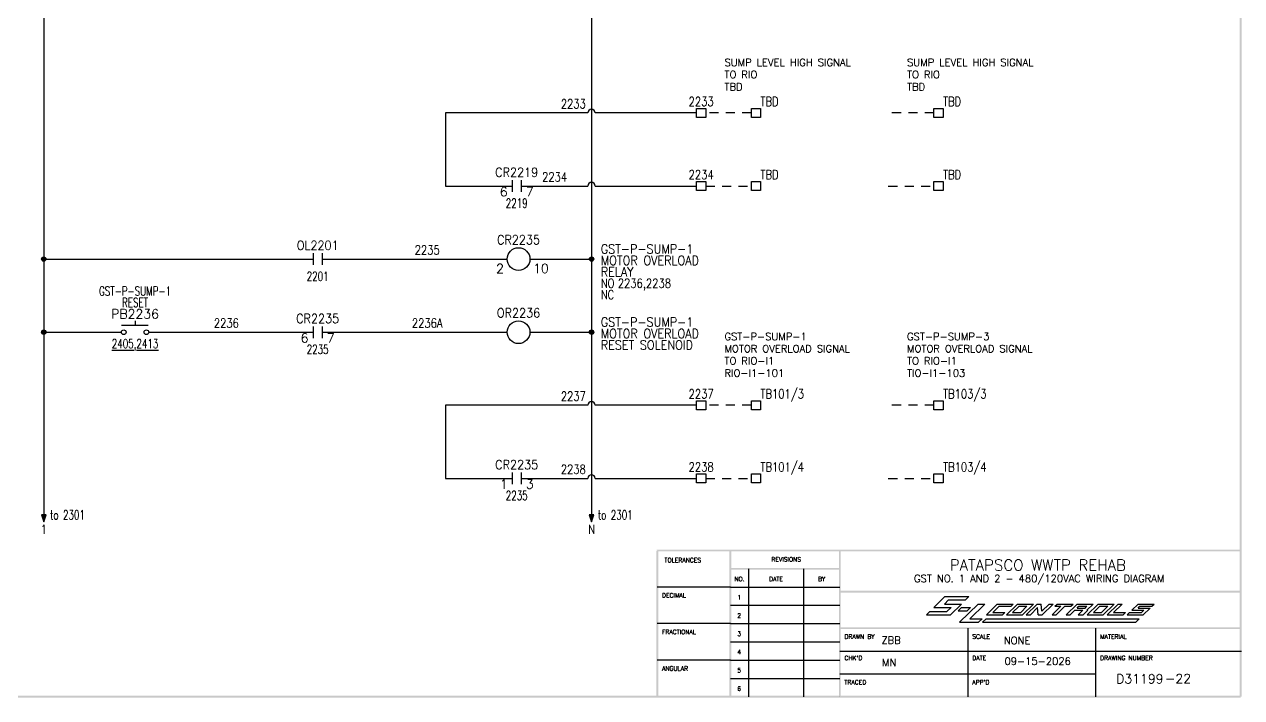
# Model space of a CAD drawing. Header units: inches. Extents: x 0 to 33.9, y 0 to 22.6.
# Drawn here: x 17.23 to 33.9, y 0 to 9.21 of the extents above; entities that cross this region are included whole.
import ezdxf
from ezdxf.enums import TextEntityAlignment as Align

# ---------------------------------------------------------------- set-up
doc = ezdxf.new("R2010")
doc.units = ezdxf.units.IN
doc.header["$MEASUREMENT"] = 0
doc.linetypes.add('HIDDEN2', pattern=[0.1875, 0.125, -0.0625])
for name, color, linetype in [('DESC', 150, 'Continuous'), ('MISC', 7, 'Continuous'), ('SYMS', 7, 'Continuous'), ('TAGS', 150, 'Continuous'), ('TERMS', 123, 'Continuous'), ('WIRENO', 72, 'Continuous'), ('WIREREF', 52, 'Continuous'), ('WIRES', 7, 'Continuous'), ('XREF', 7, 'Continuous'), ('XREFCHILD', 134, 'Continuous')]:
    doc.layers.add(name, color=color, linetype=linetype)
doc.styles.add('ROMANS', font='ROMANS')
doc.styles.get("Standard").update_dxf_attribs({"font": 'romans.shx'})
doc.styles.add('WD', font='romans.shx')

# ---------------------------------------------------------------- blocks, each defined once
blk = doc.blocks.new('LOGO')
at = {"color": 4}
for p, q in [((1.288, 0.284), (1.438, 0.432)), ((1.43, 0.331), (1.485, 0.386)), ((1.438, 0.432), (1.766, 0.432)), ((1.485, 0.386), (1.718, 0.386)), ((1.718, 0.386), (1.766, 0.432)), ((1.185, 0.182), (1.232, 0.229)), ((1.185, 0.182), (1.513, 0.182)), ((1.232, 0.229), (1.466, 0.229)), ((1.288, 0.284), (1.521, 0.284)), ((1.43, 0.331), (1.663, 0.331)), ((1.466, 0.229), (1.521, 0.284)), ((1.513, 0.182), (1.663, 0.331)), ((1.617, 0.237), (1.665, 0.284)), ((1.617, 0.237), (1.74, 0.237)), ((1.638, 0.081), (1.891, 0.331)), ((1.665, 0.284), (1.788, 0.284)), ((1.74, 0.237), (1.788, 0.284)), ((1.78, 0.128), (1.986, 0.331)), ((1.891, 0.331), (1.986, 0.331)), ((1.638, 0.081), (1.898, 0.081)), ((1.78, 0.128), (1.946, 0.128)), ((1.898, 0.081), (1.946, 0.128)), ((1.953, 0.081), (2, 0.128)), ((1.953, 0.081), (4.049, 0.081)), ((2, 0.128), (2.176, 0.128)), ((2.169, 0.128), (4.097, 0.128)), ((4.049, 0.081), (4.097, 0.128))]:
    blk.add_line(p, q, dxfattribs=at)
at = {"color": 6}
for p, q in [((2.005, 0.182), (2.155, 0.331)), ((2.005, 0.182), (2.224, 0.182)), ((2.092, 0.214), (2.179, 0.3)), ((2.092, 0.214), (2.256, 0.214)), ((2.155, 0.331), (2.374, 0.331)), ((2.179, 0.3), (2.343, 0.3)), ((2.224, 0.182), (2.256, 0.214)), ((2.279, 0.182), (2.429, 0.331)), ((2.279, 0.182), (2.498, 0.182)), ((2.343, 0.3), (2.374, 0.331)), ((2.365, 0.214), (2.452, 0.3)), ((2.365, 0.214), (2.475, 0.214)), ((2.429, 0.331), (2.648, 0.331)), ((2.452, 0.3), (2.561, 0.3)), ((2.475, 0.214), (2.561, 0.3)), ((2.498, 0.182), (2.648, 0.331)), ((2.552, 0.182), (2.702, 0.331)), ((2.552, 0.182), (2.607, 0.182)), ((2.607, 0.182), (2.707, 0.282)), ((2.702, 0.331), (2.757, 0.331)), ((2.716, 0.182), (2.707, 0.282)), ((2.716, 0.182), (2.771, 0.182)), ((2.766, 0.232), (2.757, 0.331)), ((2.766, 0.232), (2.866, 0.331)), ((2.771, 0.182), (2.921, 0.331)), ((2.866, 0.331), (2.921, 0.331)), ((2.908, 0.182), (3.026, 0.3)), ((2.908, 0.182), (2.962, 0.182)), ((2.944, 0.3), (2.976, 0.331)), ((2.944, 0.3), (3.026, 0.3)), ((2.962, 0.182), (3.081, 0.3)), ((2.976, 0.331), (3.194, 0.331)), ((3.081, 0.3), (3.163, 0.3)), ((3.099, 0.182), (3.249, 0.331)), ((3.099, 0.182), (3.154, 0.182)), ((3.154, 0.182), (3.217, 0.245)), ((3.163, 0.3), (3.194, 0.331)), ((3.217, 0.245), (3.326, 0.245)), ((3.249, 0.331), (3.468, 0.331)), ((3.249, 0.276), (3.272, 0.3)), ((3.249, 0.276), (3.358, 0.276)), ((3.263, 0.182), (3.326, 0.245)), ((3.263, 0.182), (3.332, 0.182)), ((3.272, 0.3), (3.382, 0.3)), ((3.332, 0.182), (3.395, 0.245)), ((3.358, 0.276), (3.382, 0.3)), ((3.381, 0.245), (3.468, 0.331)), ((3.381, 0.245), (3.395, 0.245)), ((3.386, 0.182), (3.536, 0.331)), ((3.386, 0.182), (3.605, 0.182)), ((3.473, 0.214), (3.559, 0.3)), ((3.473, 0.214), (3.582, 0.214)), ((3.536, 0.331), (3.755, 0.331)), ((3.559, 0.3), (3.669, 0.3)), ((3.582, 0.214), (3.669, 0.3)), ((3.605, 0.182), (3.755, 0.331)), ((3.66, 0.182), (3.81, 0.331)), ((3.66, 0.182), (3.878, 0.182)), ((3.746, 0.214), (3.864, 0.331)), ((3.746, 0.214), (3.91, 0.214)), ((3.81, 0.331), (3.864, 0.331)), ((3.878, 0.182), (3.91, 0.214)), ((3.933, 0.182), (3.965, 0.214)), ((3.933, 0.182), (4.152, 0.182)), ((3.965, 0.214), (4.129, 0.214)), ((3.996, 0.245), (4.083, 0.331)), ((3.996, 0.245), (4.16, 0.245)), ((4.037, 0.245), (4.147, 0.245)), ((4.083, 0.331), (4.302, 0.331)), ((4.083, 0.276), (4.106, 0.3)), ((4.083, 0.276), (4.178, 0.276)), ((4.083, 0.276), (4.247, 0.276)), ((4.106, 0.3), (4.27, 0.3)), ((4.129, 0.214), (4.16, 0.245)), ((4.152, 0.182), (4.247, 0.276)), ((4.27, 0.3), (4.302, 0.331))]:
    blk.add_line(p, q, dxfattribs=at)
blk = doc.blocks.new('S&L Title Block V2')
at = {"color": 2}
for p, q in [((27.15, 1.763), (27.15, 0.012)), ((27.9, 1.763), (27.9, 0.012)), ((26.9, 1.513), (25.9, 1.513)), ((26.9, 1.513), (28.4, 1.513)), ((26.9, 1.263), (28.4, 1.263)), ((26.9, 1.013), (25.9, 1.013)), ((26.9, 1.013), (28.4, 1.013)), ((30.15, 0.95), (30.15, 0.012)), ((31.9, 0.95), (31.9, 0.012)), ((26.9, 0.763), (28.4, 0.763)), ((26.9, 0.513), (25.9, 0.513)), ((26.9, 0.513), (28.4, 0.513)), ((28.4, 0.638), (33.9, 0.638)), ((26.9, 0.263), (28.4, 0.263)), ((28.4, 0.325), (31.9, 0.325)), ((28.4, 0.012), (28.4, 0.012))]:
    blk.add_line(p, q, dxfattribs=at)
for points in [[(33.9, 22.587), (33.875, 22.562), (33.9, 0.012), (33.875, 0.012)], [(25.887, 2.025), (25.912, 2), (33.9, 2.025), (33.9, 2)], [(25.887, 0.012), (25.912, 0.012), (25.887, 2.013), (25.912, 2.013)], [(26.887, 0.012), (26.912, 0.012), (26.887, 2.013), (26.912, 2.013)], [(28.387, 0.012), (28.412, 0.012), (28.387, 2.013), (28.412, 2.013)], [(26.9, 1.775), (26.9, 1.75), (28.4, 1.775), (28.4, 1.75)], [(28.4, 1.463), (28.4, 1.438), (33.9, 1.463), (33.9, 1.438)], [(28.4, 0.963), (28.4, 0.938), (33.9, 0.963), (33.9, 0.938)], [(33.888, 0), (33.888, 0.025), (0, 0), (0.025, 0.025)]]:
    blk.add_trace(points, dxfattribs=at)
at = {"color": 2, "linetype": 'Continuous'}
blk.add_blockref('LOGO', (28.4, 0.95), dxfattribs=at)
at = {"color": 2, "style": 'ROMANS'}
for s, p in [('TOLERANCES', (26.249, 1.851)), ('REVISIONS', (27.665, 1.861)), ('NO.', (27.025, 1.593)), ('DATE', (27.525, 1.593)), ('BY', (28.15, 1.593))]:
    blk.add_text(s, height=0.06, dxfattribs=at).set_placement(p, align=Align.CENTER)
for s, p in [('DECIMAL', (25.964, 1.369)), ('1', (26.995, 1.343)), ('2', (26.995, 1.093)), ('FRACTIONAL', (25.964, 0.869)), ('3', (26.995, 0.843)), ('DRAWN BY', (28.462, 0.806)), ('SCALE', (30.212, 0.806)), ('MATERIAL', (31.962, 0.806)), ('4', (26.995, 0.593)), ("CHK'D", (28.462, 0.513)), ('DATE', (30.212, 0.513)), ('DRAWING NUMBER', (31.962, 0.513)), ('ANGULAR', (25.964, 0.369)), ('5', (26.995, 0.343)), ('TRACED', (28.462, 0.181)), ("APP'D", (30.212, 0.181)), ('6', (26.995, 0.093))]:
    blk.add_text(s, height=0.06, dxfattribs=at).set_placement(p)
blk.add_text('-', height=0.125).set_placement((32.921, 0.2), align=Align.CENTER)
for tag, height, p in [('TITLE#1', 0.15, (31.11, 1.739)), ('TITLE#2', 0.1, (31.129, 1.58))]:
    blk.add_attdef(tag, text='', height=height).set_placement(p, align=Align.CENTER)
for tag, p, height in [('DRAWNBY', (28.968, 0.735), 0.1), ('SCALE', (30.644, 0.731), 0.1), ('CHKBY', (28.975, 0.429), 0.1), ('DATE', (30.653, 0.449), 0.1), ('SH#', (32.993, 0.197), 0.125)]:
    blk.add_attdef(tag, p, '', height=height)
blk.add_attdef('JOB#', text='', height=0.125).set_placement((32.83, 0.195), align=Align.RIGHT)
at = {"flags": 9}
blk.add_attdef('WD_TB', (0, 0), '', height=0.1, dxfattribs=at)
blk = doc.blocks.new('WDDOT')
for radius in [0.03, 0.0187, 0.00929]:
    blk.add_circle((0, 0), radius)
blk = doc.blocks.new('HCR21')
at = {"linetype": 'Continuous'}
for p, q in [((-0.062, 0.08), (-0.062, -0.08)), ((0.062, 0.08), (0.062, -0.08))]:
    blk.add_line(p, q, dxfattribs=at)
at = {"style": 'WD'}
for tag, width, p in [('INST', 0.7, (0, 0.451)), ('LOC', 0.7, (0, 0.281)), ('TAG2', 0.9, (0, 0.125)), ('DESC1', 0.7, (0, -0.449)), ('XREF', 0.7, (0, -0.297)), ('DESC2', 0.7, (0, -0.597)), ('DESC3', 0.7, (0, -0.744))]:
    blk.add_attdef(tag, text='', height=0.125, dxfattribs=dict(at, width=width)).set_placement(p, align=Align.CENTER)
for tag, p, height, flags in [('X4TERM01', (-0.062, 0), 0.0125, 1), ('X1TERM02', (0.062, 0), 0.0125, 1), ('FAMILY', (0.097, 0.053), 0.01, 9), ('CONTACT', (0.097, 0.036), 0.01, 1)]:
    blk.add_attdef(tag, p, '', height=height, dxfattribs=dict(at, flags=flags))
for tag, p in [('X2LINK', (0, 0.125)), ('X8LINK', (0, -0.125))]:
    blk.add_attdef(tag, p, '', height=0.01, dxfattribs=at)
at = {"linetype": 'Continuous', "style": 'WD', "flags": 8}
blk.add_attdef('TERM01', text='', height=0.125, dxfattribs=at).set_placement((-0.125, -0.016), align=Align.TOP_RIGHT)
blk.add_attdef('TERM02', text='', height=0.125, dxfattribs=at).set_placement((0.125, -0.016), align=Align.TOP_LEFT)
blk = doc.blocks.new('HCR1')
blk.add_circle((0, 0), 0.156)
at = {"style": 'WD'}
for tag, width, p in [('INST', 0.7, (0.006, 0.528)), ('LOC', 0.7, (0.006, 0.359)), ('TAG1', 0.9, (0, 0.202))]:
    blk.add_attdef(tag, text='', height=0.125, dxfattribs=dict(at, width=width)).set_placement(p, align=Align.CENTER)
at = {"style": 'WD', "flags": 9}
blk.add_attdef('FAMILY', text='', height=0.01, dxfattribs=at).set_placement((-0.005, 0.17), align=Align.CENTER)
at = {"style": 'WD'}
for tag, p, width in [('DESC1', (1.126, 0.076), 0.9), ('DESC2', (1.126, -0.081), 0.9), ('DESC3', (1.126, -0.237), 0.9), ('XREFNO', (1.359, -0.393), 0.8), ('XREFNC', (1.359, -0.549), 0.8)]:
    blk.add_attdef(tag, p, '', height=0.125, dxfattribs=dict(at, width=width))
at = {"style": 'WD', "flags": 1}
for tag, p in [('X4TERM01', (-0.156, 0)), ('X1TERM02', (0.156, 0))]:
    blk.add_attdef(tag, p, '', height=0.0125, dxfattribs=at)
at = {"linetype": 'Continuous', "style": 'WD', "flags": 9}
blk.add_attdef('ASSYCODE', text='', height=0.01, dxfattribs=at).set_placement((0, 0.125), align=Align.CENTER)
at = {"linetype": 'Continuous', "style": 'WD', "flags": 1}
for tag, p in [('MFG', (0, 0.14)), ('CAT', (0, 0.159))]:
    blk.add_attdef(tag, text='', height=0.01, dxfattribs=at).set_placement(p, align=Align.MIDDLE)
at = {"linetype": 'Continuous', "style": 'WD'}
blk.add_attdef('TERM01', text='', height=0.125, dxfattribs=at).set_placement((-0.2, -0.066), align=Align.TOP_RIGHT)
blk.add_attdef('TERM02', text='', height=0.125, dxfattribs=at).set_placement((0.2, -0.066), align=Align.TOP_LEFT)
at = {"style": 'WD', "width": 0.8, "flags": 8}
for tag, p in [('NO', (1.126, -0.393)), ('NC', (1.126, -0.549))]:
    blk.add_attdef(tag, p, '', height=0.125, dxfattribs=at)
blk = doc.blocks.new('HT0W01')
for p, q in [((-0.062, 0.062), (0.062, 0.062)), ((-0.062, -0.062), (-0.062, 0.062)), ((0.062, 0.062), (0.062, -0.062)), ((0.062, -0.062), (-0.062, -0.062))]:
    blk.add_line(p, q)
at = {"style": 'WD'}
for tag, p, width in [('INST', (0.062, 0.42), 0.7), ('LOC', (0.062, 0.25), 0.7), ('DESC1', (0.05, -0.385), 0.8)]:
    blk.add_attdef(tag, p, '', height=0.125, dxfattribs=dict(at, width=width))
at = {"linetype": 'Continuous', "style": 'WD', "width": 0.8, "flags": 8}
blk.add_attdef('WIRENO', text='', height=0.125, dxfattribs=at).set_placement((0, 0.094), align=Align.CENTER)
at = {"style": 'WD', "flags": 1}
for tag, p, height in [('X4TERM01', (-0.062, 0), 0.0125), ('X4TERMDESC01', (-0.055, -0.023), 0.025), ('X2TERMDESC01', (-0.006, 0.029), 0.025), ('STRIPSEQ', (0, 0), 0.00125), ('X2TERM01', (0, 0.062), 0.0125), ('X1TERMDESC01', (0.039, 0.007), 0.025), ('X1TERM01', (0.062, 0), 0.0125), ('LINKTERM', (0, -0.002), 0.00125), ('X8TERM01', (0, -0.062), 0.0125), ('X8TERMDESC01', (0, -0.054), 0.025)]:
    blk.add_attdef(tag, p, '', height=height, dxfattribs=at)
at = {"linetype": 'Continuous', "style": 'WD'}
for tag, p, height, width, flags in [('TAGSTRIP', (0.05, -0.229), 0.125, 0.9, 8), ('CAT', (0.213, -0.406), 0.109, 0.8, 1), ('DESC2', (0.05, -0.541), 0.125, 0.8, 8), ('DESC3', (0.05, -0.698), 0.125, 0.8, 8)]:
    blk.add_attdef(tag, p, '', height=height, dxfattribs=dict(at, width=width, flags=flags))
at = {"linetype": 'Continuous', "style": 'WD', "width": 0.8, "flags": 1}
blk.add_attdef('MFG', text='', height=0.109, dxfattribs=at).set_placement((0.088, -0.406), align=Align.RIGHT)
at = {"style": 'WD', "width": 0.7, "flags": 1}
blk.add_attdef('ASSYCODE', (0.062, -0.281), '', height=0.01, dxfattribs=at)
blk = doc.blocks.new('HPB11')
for p, q in [((-0.185, 0.094), (0.18, 0.094)), ((0, 0.156), (0, 0.094))]:
    blk.add_line(p, q)
for centre in [(-0.155, 0), (0.155, 0)]:
    blk.add_circle(centre, 0.0322)
at = {"style": 'WD', "width": 0.7}
for tag, p in [('INST', (0, 0.826)), ('LOC', (0, 0.656)), ('DESC1', (0, 0.5)), ('DESC2', (0, 0.344)), ('XREF', (0, -0.219))]:
    blk.add_attdef(tag, text='', height=0.125, dxfattribs=at).set_placement(p, align=Align.CENTER)
at = {"style": 'WD'}
blk.add_attdef('TAG1', text='', height=0.125, dxfattribs=at).set_placement((0, 0.188), align=Align.CENTER)
for tag, p in [('X2LINK', (0, 0.219)), ('X8LINK', (0, 0))]:
    blk.add_attdef(tag, p, '', height=0.01, dxfattribs=at)
for tag, p, height, flags in [('X4TERM01', (-0.188, 0), 0.0125, 1), ('X1TERM02', (0.188, 0), 0.0125, 1), ('FAMILY', (0.205, 0.152), 0.01, 9), ('CONTACT', (0.205, 0.136), 0.01, 1)]:
    blk.add_attdef(tag, p, '', height=height, dxfattribs=dict(at, flags=flags))
at = {"linetype": 'Continuous', "style": 'WD', "flags": 9}
for tag, p in [('ASSYCODE', (0.23, 0.071)), ('MFG', (0.228, 0.089)), ('CAT', (0.23, 0.108))]:
    blk.add_attdef(tag, text='', height=0.01, dxfattribs=at).set_placement(p, align=Align.CENTER)
at = {"linetype": 'Continuous', "style": 'WD', "flags": 8}
blk.add_attdef('TERM01', text='', height=0.125, dxfattribs=at).set_placement((-0.25, -0.031), align=Align.TOP_RIGHT)
blk.add_attdef('TERM02', text='', height=0.125, dxfattribs=at).set_placement((0.25, -0.031), align=Align.TOP_LEFT)
blk = doc.blocks.new('HA1S4')
for points in [[(0, 0), (-0.031, 0), (0, -0.094), (0.031, 0), (0, 0)], [(0.016, -0.011), (-0.016, -0.011), (0, -0.058), (0.016, -0.011)]]:
    blk.add_lwpolyline(points)
at = {"style": 'WD', "width": 0.7}
for tag, p in [('DESC1', (0.088, 0.113)), ('XREF', (0.088, -0.062))]:
    blk.add_attdef(tag, p, '', height=0.125, dxfattribs=at)
at = {"style": 'WD', "flags": 1}
for tag, p in [('X2TERM01', (0, 0)), ('SIGCODE', (0.035, -0.083))]:
    blk.add_attdef(tag, p, '', height=0.01, dxfattribs=at)
at = {"style": 'WD', "width": 0.8, "flags": 8}
blk.add_attdef('WIRENO', text='', height=0.125, dxfattribs=at).set_placement((0, -0.259), align=Align.CENTER)
blk = doc.blocks.new('WD_WNH')
at = {"linetype": 'Continuous', "style": 'WD', "width": 0.8}
blk.add_attdef('WIRENO', text='', height=0.125, dxfattribs=at).set_placement((0, 0.062), align=Align.CENTER)
at = {"style": 'WD', "flags": 1}
for tag, p in [('W01USER', (0, 0.078)), ('W02USER', (0, 0.07)), ('W03USER', (0, 0.062)), ('W04USER', (0, 0.055)), ('W05USER', (0, 0.047)), ('W06USER', (0, 0.039)), ('W07USER', (0, 0.031)), ('W08USER', (0, 0.023)), ('W09USER', (0, 0.016)), ('W10USER', (0, 0.008))]:
    blk.add_attdef(tag, text='', height=0.005, dxfattribs=at).set_placement(p, align=Align.CENTER)
blk = doc.blocks.new('HT1001')
for p, q in [((-0.062, 0.062), (0.062, 0.062)), ((-0.062, -0.062), (-0.062, 0.062)), ((0.062, 0.062), (0.062, -0.062)), ((0.062, -0.062), (-0.062, -0.062))]:
    blk.add_line(p, q)
at = {"style": 'WD'}
for tag, p, width in [('INST', (0.062, 0.42), 0.7), ('LOC', (0.062, 0.25), 0.7), ('DESC1', (0.05, -0.385), 0.8)]:
    blk.add_attdef(tag, p, '', height=0.125, dxfattribs=dict(at, width=width))
at = {"linetype": 'Continuous', "style": 'WD'}
for tag, p, height, width, flags in [('TERM01', (0.062, 0.094), 0.125, 0.8, 8), ('TAGSTRIP', (0.05, -0.229), 0.125, 0.9, 8), ('CAT', (0.213, -0.406), 0.109, 0.8, 1), ('DESC2', (0.05, -0.541), 0.125, 0.8, 8), ('DESC3', (0.05, -0.698), 0.125, 0.8, 8)]:
    blk.add_attdef(tag, p, '', height=height, dxfattribs=dict(at, width=width, flags=flags))
at = {"style": 'WD', "flags": 1}
for tag, p, height in [('X4TERM01', (-0.062, 0), 0.0125), ('X4TERMDESC01', (-0.055, -0.023), 0.025), ('X2TERMDESC01', (-0.006, 0.029), 0.025), ('STRIPSEQ', (0, 0), 0.00125), ('X2TERM01', (0, 0.062), 0.0125), ('X2PIN01', (0.033, 0.084), 0.0125), ('X1TERMDESC01', (0.039, 0.007), 0.025), ('X1TERM01', (0.062, 0), 0.0125), ('X1PIN01', (0.087, 0.016), 0.0125), ('X4PIN01', (-0.114, -0.038), 0.0125), ('LINKTERM', (0, -0.002), 0.00125), ('X8TERM01', (0, -0.062), 0.0125), ('X8TERMDESC01', (0, -0.054), 0.025), ('X8PIN01', (0.026, -0.096), 0.0125)]:
    blk.add_attdef(tag, p, '', height=height, dxfattribs=at)
at = {"linetype": 'Continuous', "style": 'WD', "width": 0.8, "flags": 1}
blk.add_attdef('MFG', text='', height=0.109, dxfattribs=at).set_placement((0.088, -0.406), align=Align.RIGHT)
at = {"style": 'WD', "width": 0.7, "flags": 1}
blk.add_attdef('ASSYCODE', (0.062, -0.281), '', height=0.01, dxfattribs=at)

msp = doc.modelspace()

# ---------------------------------------------------------------- linework, layer by layer
at = {"layer": 'WIRES'}
for p, q in [((17.5, 21.5), (17.5, 2.5)), ((25, 21.5), (25, 2.5)), ((24.95, 8), (23, 8)), ((23, 8), (23, 7)), ((26.438, 8), (25.05, 8)), ((23, 7), (23.913, 7)), ((24.038, 7), (24.95, 7)), ((25.05, 7), (26.438, 7)), ((17.5, 6), (21.188, 6)), ((21.312, 6), (23.844, 6)), ((24.156, 6), (25, 6)), ((17.5, 5), (18.562, 5)), ((18.938, 5), (21.188, 5)), ((21.312, 5), (23.844, 5)), ((24.156, 5), (25, 5)), ((24.95, 4), (23, 4)), ((23, 4), (23, 3)), ((26.438, 4), (25.05, 4)), ((23, 3), (23.913, 3)), ((24.038, 3), (24.95, 3)), ((25.05, 3), (26.438, 3))]:
    msp.add_line(p, q, dxfattribs=at)
at = {"layer": 'WIRES', "linetype": 'HIDDEN2'}
for p, q in [((27.188, 8), (26.562, 8)), ((29.688, 8), (29.062, 8)), ((26.562, 7), (27.188, 7)), ((29.062, 7), (29.688, 7)), ((27.188, 4), (26.562, 4)), ((29.688, 4), (29.062, 4)), ((26.562, 3), (27.188, 3)), ((29.062, 3), (29.688, 3))]:
    msp.add_line(p, q, dxfattribs=at)
at = {"layer": 'WIRES'}
for centre in [(25, 8), (25, 7), (25, 4), (25, 3)]:
    msp.add_arc(centre, 0.05, 0, 180, dxfattribs=at)

# ---------------------------------------------------------------- block references
msp.add_blockref('S&L Title Block V2', (0, 0)).add_auto_attribs({'SH#': '22', 'JOB#': 'D31199', 'DATE': '09-15-2026', 'SCALE': 'NONE', 'CHKBY': 'MN', 'DRAWNBY': 'ZBB', 'TITLE#2': 'GST NO. 1 AND 2 - 480/120VAC WIRING DIAGRAM', 'TITLE#1': 'PATAPSCO WWTP REHAB'})
at = {"layer": 'SYMS'}
ref = msp.add_blockref('HT0W01', (26.5, 8), dxfattribs=at)
ref.add_attrib('WIRENO', '2233', dxfattribs={"layer": 'WIREREF', "linetype": 'Continuous', "height": 0.125, "style": 'WD', "width": 0.8, "flags": 8}).set_placement((26.5, 8.094), align=Align.CENTER)
ref = msp.add_blockref('HT1001', (27.25, 8), dxfattribs=at)
ref.add_attrib('TERM01', 'TBD', (27.312, 8.094), dxfattribs={"layer": 'TERMS', "linetype": 'Continuous', "height": 0.125, "style": 'WD', "width": 0.8, "flags": 8})
ref = msp.add_blockref('HT1001', (29.75, 8), dxfattribs=at)
ref.add_attrib('TERM01', 'TBD', (29.812, 8.094), dxfattribs={"layer": 'TERMS', "linetype": 'Continuous', "height": 0.125, "style": 'WD', "width": 0.8, "flags": 8})
ref = msp.add_blockref('HCR21', (23.975, 7), dxfattribs=at)
ref.add_attrib('TERM02', '7', dxfattribs={"layer": 'TERMS', "linetype": 'Continuous', "height": 0.125, "style": 'WD', "flags": 8}).set_placement((24.1, 6.984), align=Align.TOP_LEFT)
ref.add_attrib('TERM01', '6', dxfattribs={"layer": 'TERMS', "linetype": 'Continuous', "height": 0.125, "style": 'WD', "flags": 8}).set_placement((23.85, 6.984), align=Align.TOP_RIGHT)
ref.add_attrib('XREF', '2219', dxfattribs={"layer": 'XREFCHILD', "height": 0.125, "style": 'WD', "width": 0.7}).set_placement((23.975, 6.703), align=Align.CENTER)
ref.add_attrib('TAG2', 'CR2219', dxfattribs={"layer": 'TAGS', "height": 0.125, "style": 'WD', "width": 0.9}).set_placement((23.975, 7.125), align=Align.CENTER)
ref = msp.add_blockref('HT0W01', (26.5, 7), dxfattribs=at)
ref.add_attrib('WIRENO', '2234', dxfattribs={"layer": 'WIREREF', "linetype": 'Continuous', "height": 0.125, "style": 'WD', "width": 0.8, "flags": 8}).set_placement((26.5, 7.094), align=Align.CENTER)
ref = msp.add_blockref('HT1001', (27.25, 7), dxfattribs=at)
ref.add_attrib('TERM01', 'TBD', (27.312, 7.094), dxfattribs={"layer": 'TERMS', "linetype": 'Continuous', "height": 0.125, "style": 'WD', "width": 0.8, "flags": 8})
ref = msp.add_blockref('HT1001', (29.75, 7), dxfattribs=at)
ref.add_attrib('TERM01', 'TBD', (29.812, 7.094), dxfattribs={"layer": 'TERMS', "linetype": 'Continuous', "height": 0.125, "style": 'WD', "width": 0.8, "flags": 8})
ref = msp.add_blockref('HCR21', (21.25, 6), dxfattribs=at)
ref.add_attrib('XREF', '2201', dxfattribs={"layer": 'XREFCHILD', "height": 0.125, "style": 'WD', "width": 0.7}).set_placement((21.25, 5.703), align=Align.CENTER)
ref.add_attrib('TAG2', 'OL2201', dxfattribs={"layer": 'TAGS', "height": 0.125, "style": 'WD', "width": 0.9}).set_placement((21.25, 6.125), align=Align.CENTER)
ref = msp.add_blockref('HCR1', (24, 6), dxfattribs=at)
ref.add_attrib('DESC3', 'RELAY', (25.126, 5.763), dxfattribs={"layer": 'DESC', "height": 0.125, "style": 'WD', "width": 0.9})
ref.add_attrib('NC', 'NC', (25.126, 5.451), dxfattribs={"layer": 'MISC', "height": 0.125, "style": 'WD', "width": 0.8, "flags": 8})
ref.add_attrib('NO', 'NO', (25.126, 5.607), dxfattribs={"layer": 'MISC', "height": 0.125, "style": 'WD', "width": 0.8, "flags": 8})
ref.add_attrib('TERM02', '10', dxfattribs={"layer": 'TERMS', "linetype": 'Continuous', "height": 0.125, "style": 'WD'}).set_placement((24.2, 5.934), align=Align.TOP_LEFT)
ref.add_attrib('TERM01', '2', dxfattribs={"layer": 'TERMS', "linetype": 'Continuous', "height": 0.125, "style": 'WD'}).set_placement((23.8, 5.934), align=Align.TOP_RIGHT)
ref.add_attrib('XREFNO', '2236,2238', (25.359, 5.607), dxfattribs={"layer": 'XREF', "height": 0.125, "style": 'WD', "width": 0.8})
ref.add_attrib('DESC2', 'MOTOR OVERLOAD', (25.126, 5.919), dxfattribs={"layer": 'DESC', "height": 0.125, "style": 'WD', "width": 0.9})
ref.add_attrib('DESC1', 'GST-P-SUMP-1', (25.126, 6.076), dxfattribs={"layer": 'DESC', "height": 0.125, "style": 'WD', "width": 0.9})
ref.add_attrib('TAG1', 'CR2235', dxfattribs={"layer": 'TAGS', "height": 0.125, "style": 'WD', "width": 0.9}).set_placement((24, 6.202), align=Align.CENTER)
for p in [(17.5, 6), (25, 6), (17.5, 5), (25, 5)]:
    msp.add_blockref('WDDOT', p, dxfattribs=at)
ref = msp.add_blockref('HPB11', (18.75, 5), dxfattribs=at)
ref.add_attrib('XREF', '%%u2405%%u,%%u2413%%u', dxfattribs={"layer": 'XREF', "height": 0.125, "style": 'WD', "width": 0.7}).set_placement((18.75, 4.781), align=Align.CENTER)
ref.add_attrib('DESC2', 'RESET', dxfattribs={"layer": 'DESC', "height": 0.125, "style": 'WD', "width": 0.7}).set_placement((18.75, 5.344), align=Align.CENTER)
ref.add_attrib('DESC1', 'GST-P-SUMP-1', dxfattribs={"layer": 'DESC', "height": 0.125, "style": 'WD', "width": 0.7}).set_placement((18.75, 5.5), align=Align.CENTER)
ref.add_attrib('TAG1', 'PB2236', dxfattribs={"layer": 'TAGS', "height": 0.125, "style": 'WD'}).set_placement((18.75, 5.188), align=Align.CENTER)
ref = msp.add_blockref('HCR21', (21.25, 5), dxfattribs=at)
ref.add_attrib('TERM02', '7', dxfattribs={"layer": 'TERMS', "linetype": 'Continuous', "height": 0.125, "style": 'WD', "flags": 8}).set_placement((21.375, 4.984), align=Align.TOP_LEFT)
ref.add_attrib('TERM01', '6', dxfattribs={"layer": 'TERMS', "linetype": 'Continuous', "height": 0.125, "style": 'WD', "flags": 8}).set_placement((21.125, 4.984), align=Align.TOP_RIGHT)
ref.add_attrib('XREF', '2235', dxfattribs={"layer": 'XREFCHILD', "height": 0.125, "style": 'WD', "width": 0.7}).set_placement((21.25, 4.703), align=Align.CENTER)
ref.add_attrib('TAG2', 'CR2235', dxfattribs={"layer": 'TAGS', "height": 0.125, "style": 'WD', "width": 0.9}).set_placement((21.25, 5.125), align=Align.CENTER)
ref = msp.add_blockref('HCR1', (24, 5), dxfattribs=at)
ref.add_attrib('DESC3', 'RESET SOLENOID', (25.126, 4.763), dxfattribs={"layer": 'DESC', "height": 0.125, "style": 'WD', "width": 0.9})
ref.add_attrib('DESC2', 'MOTOR OVERLOAD', (25.126, 4.919), dxfattribs={"layer": 'DESC', "height": 0.125, "style": 'WD', "width": 0.9})
ref.add_attrib('DESC1', 'GST-P-SUMP-1', (25.126, 5.076), dxfattribs={"layer": 'DESC', "height": 0.125, "style": 'WD', "width": 0.9})
ref.add_attrib('TAG1', 'OR2236', dxfattribs={"layer": 'TAGS', "height": 0.125, "style": 'WD', "width": 0.9}).set_placement((24, 5.202), align=Align.CENTER)
ref = msp.add_blockref('HT0W01', (26.5, 4), dxfattribs=at)
ref.add_attrib('WIRENO', '2237', dxfattribs={"layer": 'WIREREF', "linetype": 'Continuous', "height": 0.125, "style": 'WD', "width": 0.8, "flags": 8}).set_placement((26.5, 4.094), align=Align.CENTER)
ref = msp.add_blockref('HT1001', (27.25, 4), dxfattribs=at)
ref.add_attrib('TERM01', 'TB101/3', (27.312, 4.094), dxfattribs={"layer": 'TERMS', "linetype": 'Continuous', "height": 0.125, "style": 'WD', "width": 0.8, "flags": 8})
ref = msp.add_blockref('HT1001', (29.75, 4), dxfattribs=at)
ref.add_attrib('TERM01', 'TB103/3', (29.812, 4.094), dxfattribs={"layer": 'TERMS', "linetype": 'Continuous', "height": 0.125, "style": 'WD', "width": 0.8, "flags": 8})
ref = msp.add_blockref('HCR21', (23.975, 3), dxfattribs=at)
ref.add_attrib('TERM02', '3', dxfattribs={"layer": 'TERMS', "linetype": 'Continuous', "height": 0.125, "style": 'WD', "flags": 8}).set_placement((24.1, 2.984), align=Align.TOP_LEFT)
ref.add_attrib('TERM01', '1', dxfattribs={"layer": 'TERMS', "linetype": 'Continuous', "height": 0.125, "style": 'WD', "flags": 8}).set_placement((23.85, 2.984), align=Align.TOP_RIGHT)
ref.add_attrib('XREF', '2235', dxfattribs={"layer": 'XREFCHILD', "height": 0.125, "style": 'WD', "width": 0.7}).set_placement((23.975, 2.703), align=Align.CENTER)
ref.add_attrib('TAG2', 'CR2235', dxfattribs={"layer": 'TAGS', "height": 0.125, "style": 'WD', "width": 0.9}).set_placement((23.975, 3.125), align=Align.CENTER)
ref = msp.add_blockref('HT0W01', (26.5, 3), dxfattribs=at)
ref.add_attrib('WIRENO', '2238', dxfattribs={"layer": 'WIREREF', "linetype": 'Continuous', "height": 0.125, "style": 'WD', "width": 0.8, "flags": 8}).set_placement((26.5, 3.094), align=Align.CENTER)
ref = msp.add_blockref('HT1001', (27.25, 3), dxfattribs=at)
ref.add_attrib('TERM01', 'TB101/4', (27.312, 3.094), dxfattribs={"layer": 'TERMS', "linetype": 'Continuous', "height": 0.125, "style": 'WD', "width": 0.8, "flags": 8})
ref = msp.add_blockref('HT1001', (29.75, 3), dxfattribs=at)
ref.add_attrib('TERM01', 'TB103/4', (29.812, 3.094), dxfattribs={"layer": 'TERMS', "linetype": 'Continuous', "height": 0.125, "style": 'WD', "width": 0.8, "flags": 8})
ref = msp.add_blockref('HA1S4', (17.5, 2.5), dxfattribs=at)
ref.add_attrib('WIRENO', '1', dxfattribs={"layer": 'WIREREF', "height": 0.125, "style": 'WD', "width": 0.8, "flags": 8}).set_placement((17.5, 2.241), align=Align.CENTER)
ref.add_attrib('XREF', 'to 2301', (17.587, 2.438), dxfattribs={"layer": 'XREF', "height": 0.125, "style": 'WD', "width": 0.7})
ref = msp.add_blockref('HA1S4', (25, 2.5), dxfattribs=at)
ref.add_attrib('WIRENO', 'N', dxfattribs={"layer": 'WIREREF', "height": 0.125, "style": 'WD', "width": 0.8, "flags": 8}).set_placement((25, 2.241), align=Align.CENTER)
ref.add_attrib('XREF', 'to 2301', (25.087, 2.438), dxfattribs={"layer": 'XREF', "height": 0.125, "style": 'WD', "width": 0.7})
at = {"layer": 'WIRENO'}
ref = msp.add_blockref('WD_WNH', (24.75, 8), dxfattribs=at)
ref.add_attrib('WIRENO', '2233', dxfattribs={"linetype": 'Continuous', "height": 0.125, "style": 'WD', "width": 0.8}).set_placement((24.75, 8.062), align=Align.CENTER)
ref = msp.add_blockref('WD_WNH', (24.494, 7), dxfattribs=at)
ref.add_attrib('WIRENO', '2234', dxfattribs={"linetype": 'Continuous', "height": 0.125, "style": 'WD', "width": 0.8}).set_placement((24.494, 7.062), align=Align.CENTER)
ref = msp.add_blockref('WD_WNH', (22.75, 6), dxfattribs=at)
ref.add_attrib('WIRENO', '2235', dxfattribs={"linetype": 'Continuous', "height": 0.125, "style": 'WD', "width": 0.8}).set_placement((22.75, 6.062), align=Align.CENTER)
ref = msp.add_blockref('WD_WNH', (20, 5), dxfattribs=at)
ref.add_attrib('WIRENO', '2236', dxfattribs={"linetype": 'Continuous', "height": 0.125, "style": 'WD', "width": 0.8}).set_placement((20, 5.062), align=Align.CENTER)
ref = msp.add_blockref('WD_WNH', (22.75, 5), dxfattribs=at)
ref.add_attrib('WIRENO', '2236A', dxfattribs={"linetype": 'Continuous', "height": 0.125, "style": 'WD', "width": 0.8}).set_placement((22.75, 5.062), align=Align.CENTER)
ref = msp.add_blockref('WD_WNH', (24.75, 4), dxfattribs=at)
ref.add_attrib('WIRENO', '2237', dxfattribs={"linetype": 'Continuous', "height": 0.125, "style": 'WD', "width": 0.8}).set_placement((24.75, 4.062), align=Align.CENTER)
ref = msp.add_blockref('WD_WNH', (24.75, 3), dxfattribs=at)
ref.add_attrib('WIRENO', '2238', dxfattribs={"linetype": 'Continuous', "height": 0.125, "style": 'WD', "width": 0.8}).set_placement((24.75, 3.062), align=Align.CENTER)

# ---------------------------------------------------------------- texts
at = {"linetype": 'HIDDEN2', "char_height": 0.1, "attachment_point": 1}
for s, width, insert in [('SUMP LEVEL HIGH SIGNAL\\PTO RIO\\PTBD', 2.68089, (26.819, 8.741)), ('SUMP LEVEL HIGH SIGNAL\\PTO RIO\\PTBD', 2.68089, (29.319, 8.741)), ('GST-P-SUMP-1\\PMOTOR OVERLOAD SIGNAL\\PTO RIO-I1\\PRIO-I1-101', 2.30777, (26.819, 4.991)), ('GST-P-SUMP-3\\PMOTOR OVERLOAD SIGNAL\\PTO RIO-I1\\PTIO-I1-103', 2.30777, (29.319, 4.991))]:
    msp.add_mtext_dynamic_manual_height_columns(s, width=width, gutter_width=0.5, heights=[0], dxfattribs=dict(at, insert=insert))

doc.saveas('drawing.dxf')
